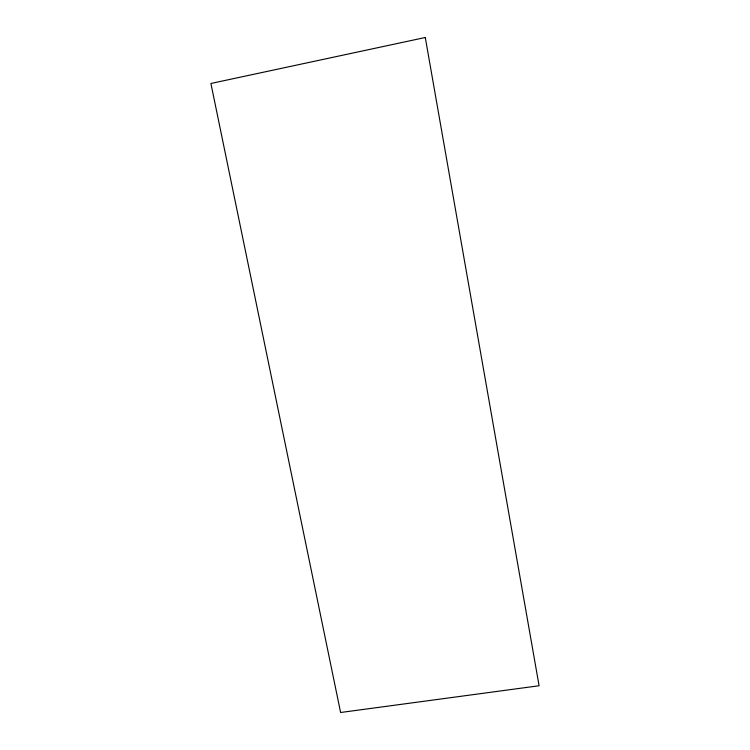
<?xml version="1.0" encoding="UTF-8"?>
<svg xmlns="http://www.w3.org/2000/svg" width="750" height="750" viewBox="0 0 750 750"><rect width="100%" height="100%" fill="white"/><g stroke="black" fill="none" stroke-linecap="round" stroke-linejoin="round"><path stroke-width="1.12" d="M425.278 37.5L210.909 83.475L340.613 712.5L539.091 685.753L425.278 37.5"/></g></svg>
